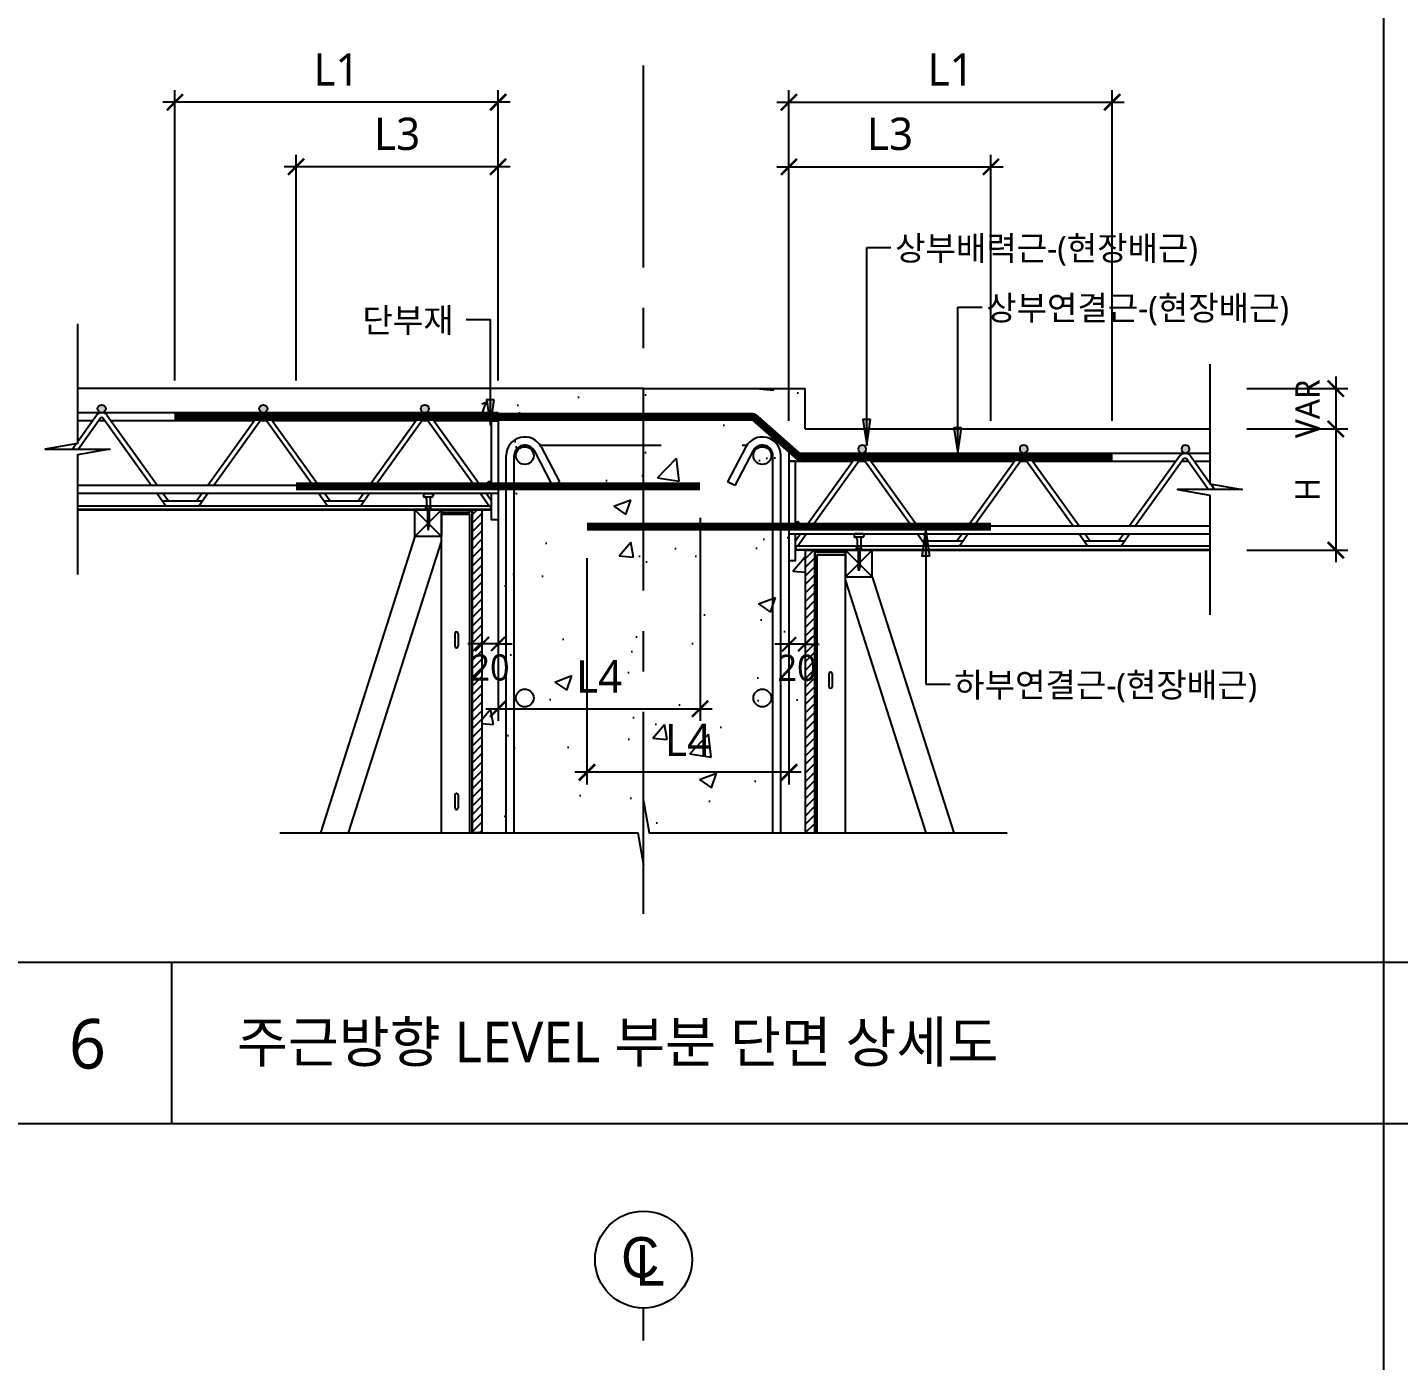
# Model space of a CAD drawing. Extents: x 10983 to 44623, y -18406 to 11294.
# Drawn here: x 13227 to 14924, y -4873 to -3223 of the extents above; entities that cross this region are included whole.
import ezdxf

# ---------------------------------------------------------------- set-up
doc = ezdxf.new("R2010")
doc.units = 0
doc.header["$LTSCALE"] = 100
doc.header["$MEASUREMENT"] = 0
doc.header["$PDMODE"] = 3
doc.header["$PDSIZE"] = 10
for name, pattern in [('CEN', [62, 60, -1, 0, -1]), ('CENTERX2', [4, 2.5, -0.5, 0.5, -0.5]), ('HID', [2.5, 1.5, -1]), ('HIDDEN', [0.375, 0.25, -0.125])]:
    doc.linetypes.add(name, pattern=pattern)
doc.layers.get('0').update_dxf_attribs({"linetype": 'CONTINUOUS'})
doc.layers.get('Defpoints').update_dxf_attribs({"color": 165, "linetype": 'CONTINUOUS'})
for name, color, linetype in [('-비콘 단부', 7, 'CONTINUOUS'), ('DECK-CEN', 1, 'CEN'), ('DECK-CON', 2, 'CONTINUOUS'), ('DECK-DIM', 255, 'CONTINUOUS'), ('DECK-ETC STEEL', 6, 'CONTINUOUS'), ('DECK-HATCH', 251, 'CONTINUOUS'), ('DECK-JOINT BAR', 4, 'HIDDEN'), ('DECK-LATTICE', 7, 'CONTINUOUS'), ('DECK-PG', 4, 'CONTINUOUS'), ('DECK-RC', 251, 'CONTINUOUS'), ('DECK-RC(ETC)', 252, 'CONTINUOUS'), ('DECK-TABLE', 7, 'CONTINUOUS'), ('DECK-TEX1', 6, 'CONTINUOUS'), ('DECK-TEXT', 7, 'CONTINUOUS'), ('DECK-TITLE TEXT', 3, 'CONTINUOUS'), ('DECK-TRANS', 3, 'CONTINUOUS'), ('E2', 7, 'CONTINUOUS')]:
    doc.layers.add(name, color=color, linetype=linetype)
doc.styles.add('SY Panel', font='malgun.ttf')
doc.styles.add('VICON TEXT', font='malgun.ttf')
doc.styles.add('굴림', font='Gulim.ttf')
doc.dimstyles.new('STDECK-DIM', dxfattribs={"dimtxt": 35, "dimasz": 20, "dimexe": 15, "dimexo": 40, "dimgap": 10, "dimtad": 1, "dimdec": 0, "dimtxsty": 'SY Panel', "dimblk": 'ARCHTICK', "dimcen": 2.5, "dimdle": 15, "dimclrd": 7, "dimclre": 7, "dimclrt": 6, "dimadec": 0, "dimazin": 0, "dimtfac": 1, "dimtdec": 0, "dimtmove": 0, "dimatfit": 3, "dimldrblk": 'ARCHTICK', "dimfxl": 1, "dimarcsym": 0})
doc.dimstyles.new('STDECK-DIM 2', dxfattribs={"dimscale": 2.5, "dimtxt": 12, "dimasz": 7, "dimexe": 3, "dimexo": 3, "dimgap": 3, "dimtad": 1, "dimdec": 0, "dimlunit": 6, "dimtxsty": 'VICON TEXT', "dimblk": 'ARCHTICK', "dimcen": 2.5, "dimclrd": 7, "dimclre": 7, "dimclrt": 6, "dimadec": 0, "dimazin": 0, "dimtfac": 1, "dimtdec": 0, "dimtix": 1, "dimtmove": 0, "dimatfit": 3, "dimfxl": 1, "dimarcsym": 0})
pattern_1 = [(45, (-603.847, -5267.392), (-5.303301, 5.303301), [])]

# ---------------------------------------------------------------- blocks, each defined once
blk = doc.blocks.new('_ArchTick')
at = {"color": 0, "linetype": 'ByBlock', "const_width": 0.15}
blk.add_lwpolyline([(-0.5, -0.5), (0.5, 0.5)], dxfattribs=at)
blk = doc.blocks.new('*D283')
at = {"layer": 'DECK-DIM', "color": 7, "lineweight": -2}
for p, q in [((14846.2, -3654.9), (14846.2, -3734.9)), ((14736.2, -3669.9), (14861.2, -3669.9)), ((14736.2, -3719.9), (14861.2, -3719.9))]:
    blk.add_line(p, q, dxfattribs=at)
at = {"layer": 'Defpoints', "color": 0, "ltscale": 0.5}
for p in [(14696.2, -3669.9), (14696.2, -3719.9), (14846.2, -3719.9)]:
    blk.add_point(p, dxfattribs=at)
at = {"layer": 'DECK-DIM', "color": 7, "lineweight": -2, "ltscale": 0.5, "xscale": 20, "yscale": 20, "zscale": 20}
for p, rotation in [((14846.2, -3669.9), 90), ((14846.2, -3719.9), 270)]:
    blk.add_blockref('_ArchTick', p, dxfattribs=dict(at, rotation=rotation))
at = {"layer": 'DECK-DIM', "color": 6, "ltscale": 0.5, "insert": (14811.2, -3694.9), "char_height": 30, "attachment_point": 5, "rotation": 90, "style": 'SY Panel'}
blk.add_mtext('VAR', dxfattribs=at)
blk = doc.blocks.new('*D284')
at = {"layer": 'DECK-DIM', "color": 7, "lineweight": -2}
for p, q in [((14846.2, -3704.9), (14846.2, -3884.9)), ((14736.2, -3719.9), (14861.2, -3719.9)), ((14736.2, -3869.9), (14861.2, -3869.9))]:
    blk.add_line(p, q, dxfattribs=at)
at = {"layer": 'Defpoints', "color": 0, "ltscale": 0.5}
for p in [(14696.2, -3719.9), (14696.2, -3869.9), (14846.2, -3869.9)]:
    blk.add_point(p, dxfattribs=at)
at = {"layer": 'DECK-DIM', "color": 7, "lineweight": -2, "ltscale": 0.5, "xscale": 20, "yscale": 20, "zscale": 20}
for p, rotation in [((14846.2, -3719.9), 90), ((14846.2, -3869.9), 270)]:
    blk.add_blockref('_ArchTick', p, dxfattribs=dict(at, rotation=rotation))
at = {"layer": 'DECK-DIM', "color": 6, "ltscale": 0.5, "insert": (14811.2, -3794.9), "char_height": 30, "attachment_point": 5, "rotation": 90, "style": 'SY Panel'}
blk.add_mtext('H', dxfattribs=at)
blk = doc.blocks.new('*D286')
at = {"layer": 'DECK-DIM', "color": 7, "lineweight": -2}
for p, q in [((14169.5, -3709.9), (14169.5, -3300.5)), ((14569.5, -3709.9), (14569.5, -3300.5)), ((14154.5, -3315.5), (14584.5, -3315.5))]:
    blk.add_line(p, q, dxfattribs=at)
at = {"layer": 'Defpoints', "color": 0, "ltscale": 0.5}
for p in [(14569.5, -3315.5), (14169.5, -3749.9), (14569.5, -3749.9)]:
    blk.add_point(p, dxfattribs=at)
at = {"layer": 'DECK-DIM', "color": 7, "lineweight": -2, "ltscale": 0.5, "xscale": 20, "yscale": 20, "zscale": 20, "rotation": 180}
blk.add_blockref('_ArchTick', (14169.5, -3315.5), dxfattribs=at)
at = {"layer": 'DECK-DIM', "color": 7, "lineweight": -2, "ltscale": 0.5, "xscale": 20, "yscale": 20, "zscale": 20}
blk.add_blockref('_ArchTick', (14569.5, -3315.5), dxfattribs=at)
at = {"layer": 'DECK-DIM', "color": 6, "ltscale": 0.5, "insert": (14369.5, -3275.1), "char_height": 40, "attachment_point": 5, "style": 'SY Panel'}
blk.add_mtext('L1', dxfattribs=at)
blk = doc.blocks.new('*D287')
at = {"layer": 'DECK-DIM', "color": 7, "lineweight": -2}
for p, q in [((13409.5, -3659.9), (13409.5, -3300.5)), ((13809.5, -3659.9), (13809.5, -3300.5)), ((13824.5, -3315.5), (13394.5, -3315.5))]:
    blk.add_line(p, q, dxfattribs=at)
at = {"layer": 'Defpoints', "color": 0, "ltscale": 0.5}
for p in [(13409.5, -3315.5), (13409.5, -3699.9), (13809.5, -3699.9)]:
    blk.add_point(p, dxfattribs=at)
at = {"layer": 'DECK-DIM', "color": 7, "lineweight": -2, "ltscale": 0.5, "xscale": 20, "yscale": 20, "zscale": 20, "rotation": 180}
blk.add_blockref('_ArchTick', (13409.5, -3315.5), dxfattribs=at)
at = {"layer": 'DECK-DIM', "color": 7, "lineweight": -2, "ltscale": 0.5, "xscale": 20, "yscale": 20, "zscale": 20}
blk.add_blockref('_ArchTick', (13809.5, -3315.5), dxfattribs=at)
at = {"layer": 'DECK-DIM', "color": 6, "ltscale": 0.5, "insert": (13609.5, -3275.1), "char_height": 40, "attachment_point": 5, "style": 'SY Panel'}
blk.add_mtext('L1', dxfattribs=at)
blk = doc.blocks.new('*D288')
at = {"layer": 'DECK-DIM', "color": 7, "lineweight": -2}
for p, q in [((13559.5, -3659.9), (13559.5, -3380.5)), ((13809.5, -3659.9), (13809.5, -3380.5)), ((13824.5, -3395.5), (13544.5, -3395.5))]:
    blk.add_line(p, q, dxfattribs=at)
at = {"layer": 'Defpoints', "color": 0, "ltscale": 0.5}
for p in [(13559.5, -3395.5), (13559.5, -3699.9), (13809.5, -3699.9)]:
    blk.add_point(p, dxfattribs=at)
at = {"layer": 'DECK-DIM', "color": 7, "lineweight": -2, "ltscale": 0.5, "xscale": 20, "yscale": 20, "zscale": 20, "rotation": 180}
blk.add_blockref('_ArchTick', (13559.5, -3395.5), dxfattribs=at)
at = {"layer": 'DECK-DIM', "color": 7, "lineweight": -2, "ltscale": 0.5, "xscale": 20, "yscale": 20, "zscale": 20}
blk.add_blockref('_ArchTick', (13809.5, -3395.5), dxfattribs=at)
at = {"layer": 'DECK-DIM', "color": 6, "ltscale": 0.5, "insert": (13684.5, -3354.9), "char_height": 40, "attachment_point": 5, "style": 'SY Panel'}
blk.add_mtext('L3', dxfattribs=at)
blk = doc.blocks.new('*D289')
at = {"layer": 'DECK-DIM', "color": 7, "lineweight": -2}
for p, q in [((14169.5, -3709.9), (14169.5, -3380.5)), ((14419.5, -3709.9), (14419.5, -3380.5)), ((14154.5, -3395.5), (14434.5, -3395.5))]:
    blk.add_line(p, q, dxfattribs=at)
at = {"layer": 'Defpoints', "color": 0, "ltscale": 0.5}
for p in [(14419.5, -3395.5), (14169.5, -3749.9), (14419.5, -3749.9)]:
    blk.add_point(p, dxfattribs=at)
at = {"layer": 'DECK-DIM', "color": 7, "lineweight": -2, "ltscale": 0.5, "xscale": 20, "yscale": 20, "zscale": 20, "rotation": 180}
blk.add_blockref('_ArchTick', (14169.5, -3395.5), dxfattribs=at)
at = {"layer": 'DECK-DIM', "color": 7, "lineweight": -2, "ltscale": 0.5, "xscale": 20, "yscale": 20, "zscale": 20}
blk.add_blockref('_ArchTick', (14419.5, -3395.5), dxfattribs=at)
at = {"layer": 'DECK-DIM', "color": 6, "ltscale": 0.5, "insert": (14294.5, -3354.9), "char_height": 40, "attachment_point": 5, "style": 'SY Panel'}
blk.add_mtext('L3', dxfattribs=at)
blk = doc.blocks.new('*D290')
at = {"layer": 'DECK-DIM', "color": 7, "lineweight": -2}
for p, q in [((13789.5, -3847.4), (13789.5, -3993.5)), ((13809.5, -3847.4), (13809.5, -3993.5)), ((13789.5, -3986), (13772, -3986)), ((13809.5, -3986), (13789.5, -3986)), ((13809.5, -3986), (13827, -3986))]:
    blk.add_line(p, q, dxfattribs=at)
at = {"layer": 'Defpoints', "color": 0, "ltscale": 0.5}
for p in [(13789.5, -3839.9), (13809.5, -3839.9), (13789.5, -3986)]:
    blk.add_point(p, dxfattribs=at)
at = {"layer": 'DECK-DIM', "color": 7, "lineweight": -2, "ltscale": 0.5, "xscale": 17.5, "yscale": 17.5, "zscale": 17.5}
blk.add_blockref('_ArchTick', (13789.5, -3986), dxfattribs=at)
at = {"layer": 'DECK-DIM', "color": 7, "lineweight": -2, "ltscale": 0.5, "xscale": 17.5, "yscale": 17.5, "zscale": 17.5, "rotation": 180}
blk.add_blockref('_ArchTick', (13809.5, -3986), dxfattribs=at)
at = {"layer": 'DECK-DIM', "color": 6, "ltscale": 0.5, "insert": (13799.5, -4015.3), "char_height": 32.5, "attachment_point": 5, "style": 'VICON TEXT'}
blk.add_mtext('20', dxfattribs=at)
blk = doc.blocks.new('*D291')
at = {"layer": 'DECK-DIM', "color": 7, "lineweight": -2}
for p, q in [((13919.5, -3879.9), (13919.5, -4159.9)), ((14169.5, -3879.9), (14169.5, -4159.9)), ((14184.5, -4144.9), (13904.5, -4144.9))]:
    blk.add_line(p, q, dxfattribs=at)
at = {"layer": 'Defpoints', "color": 0, "ltscale": 0.5}
for p in [(13919.5, -3839.9), (14169.5, -3839.9), (13919.5, -4144.9)]:
    blk.add_point(p, dxfattribs=at)
at = {"layer": 'DECK-DIM', "color": 7, "lineweight": -2, "ltscale": 0.5, "xscale": 20, "yscale": 20, "zscale": 20, "rotation": 180}
blk.add_blockref('_ArchTick', (13919.5, -4144.9), dxfattribs=at)
at = {"layer": 'DECK-DIM', "color": 7, "lineweight": -2, "ltscale": 0.5, "xscale": 20, "yscale": 20, "zscale": 20}
blk.add_blockref('_ArchTick', (14169.5, -4144.9), dxfattribs=at)
at = {"layer": 'DECK-DIM', "color": 6, "ltscale": 0.5, "insert": (14044.5, -4104.9), "char_height": 40, "attachment_point": 5, "style": 'SY Panel'}
blk.add_mtext('L4', dxfattribs=at)
blk = doc.blocks.new('*D292')
at = {"layer": 'DECK-DIM', "color": 7, "lineweight": -2}
for p, q in [((13809.5, -3829.9), (13809.5, -4081.3)), ((14059.5, -3829.9), (14059.5, -4081.3)), ((13794.5, -4066.3), (14074.5, -4066.3))]:
    blk.add_line(p, q, dxfattribs=at)
at = {"layer": 'Defpoints', "color": 0, "ltscale": 0.5}
for p in [(13809.5, -3789.9), (14059.5, -3789.9), (14059.5, -4066.3)]:
    blk.add_point(p, dxfattribs=at)
at = {"layer": 'DECK-DIM', "color": 7, "lineweight": -2, "ltscale": 0.5, "xscale": 20, "yscale": 20, "zscale": 20, "rotation": 180}
blk.add_blockref('_ArchTick', (13809.5, -4066.3), dxfattribs=at)
at = {"layer": 'DECK-DIM', "color": 7, "lineweight": -2, "ltscale": 0.5, "xscale": 20, "yscale": 20, "zscale": 20}
blk.add_blockref('_ArchTick', (14059.5, -4066.3), dxfattribs=at)
at = {"layer": 'DECK-DIM', "color": 6, "ltscale": 0.5, "insert": (13934.5, -4026.3), "char_height": 40, "attachment_point": 5, "style": 'SY Panel'}
blk.add_mtext('L4', dxfattribs=at)
blk = doc.blocks.new('*D329')
at = {"layer": 'DECK-DIM', "color": 7, "lineweight": -2}
for p, q in [((14169.5, -3877.4), (14169.5, -3993.9)), ((14189.5, -3877.4), (14189.5, -3993.9)), ((14169.5, -3986.4), (14152, -3986.4)), ((14189.5, -3986.4), (14169.5, -3986.4)), ((14189.5, -3986.4), (14207, -3986.4))]:
    blk.add_line(p, q, dxfattribs=at)
at = {"layer": 'Defpoints', "color": 0, "ltscale": 0.5}
for p in [(14169.5, -3869.9), (14189.5, -3869.9), (14169.5, -3986.4)]:
    blk.add_point(p, dxfattribs=at)
at = {"layer": 'DECK-DIM', "color": 7, "lineweight": -2, "ltscale": 0.5, "xscale": 17.5, "yscale": 17.5, "zscale": 17.5}
blk.add_blockref('_ArchTick', (14169.5, -3986.4), dxfattribs=at)
at = {"layer": 'DECK-DIM', "color": 7, "lineweight": -2, "ltscale": 0.5, "xscale": 17.5, "yscale": 17.5, "zscale": 17.5, "rotation": 180}
blk.add_blockref('_ArchTick', (14189.5, -3986.4), dxfattribs=at)
at = {"layer": 'DECK-DIM', "color": 6, "ltscale": 0.5, "insert": (14179.5, -4015.7), "char_height": 32.5, "attachment_point": 5, "style": 'VICON TEXT'}
blk.add_mtext('20', dxfattribs=at)
blk = doc.blocks.new('tg3')
at = {"layer": 'DECK-TRANS', "ltscale": 0.5}
h = blk.add_hatch(color=3, dxfattribs=at)
h.dxf.hatch_style = 1
h.paths.add_polyline_path([(6018.8, 42141.7, 1), (6008.8, 42141.7, 0.399881), (6013.6, 42136.7), (6014.1, 42136.7, 0.399881)])
h.paths.add_polyline_path([(6208.9, 42141.7, 1), (6218.9, 42141.7, 1)])
h.paths.add_polyline_path([(6418.8, 42141.7, 1), (6408.8, 42141.7, 0.399881), (6413.6, 42136.7), (6414.1, 42136.7, 0.399881)])
at = {"layer": '-비콘 단부', "color": 116, "ltscale": 0.5}
blk.add_lwpolyline([(6496.5, 42046.7), (6496.5, 42126.7), (6504.5, 42126.7), (6504.5, 42004), (6496.5, 42004), (6496.5, 42036.7)], dxfattribs=at)
blk.add_circle((6494, 42049.2), 2.5, dxfattribs=at)
at = {"layer": 'DECK-LATTICE', "ltscale": 0.5}
for p, q in [((6504.5, 42136.7), (5983.8, 42136.7)), ((6504.5, 42136.7), (6504.5, 42126.7)), ((6007.5, 42133.4), (5983.8, 42100.3)), ((6002.7, 42126.7), (5983.8, 42126.7)), ((6012.4, 42129.9), (5985, 42091.7)), ((6017.9, 42126.7), (6010.1, 42126.7)), ((6015.6, 42129.9), (6075.4, 42046.7)), ((6020.5, 42133.4), (6082.8, 42046.7)), ((6202.7, 42126.7), (6025.3, 42126.7)), ((6207.5, 42133.4), (6145.2, 42046.7)), ((6212.4, 42129.9), (6152.6, 42046.7)), ((6217.9, 42126.7), (6210.1, 42126.7)), ((6215.6, 42129.9), (6275.4, 42046.7)), ((6220.5, 42133.4), (6282.8, 42046.7)), ((6402.7, 42126.7), (6225.3, 42126.7)), ((6407.5, 42133.4), (6345.2, 42046.7)), ((6412.4, 42129.9), (6352.6, 42046.7)), ((6417.9, 42126.7), (6410.1, 42126.7)), ((6415.6, 42129.9), (6475.4, 42046.7)), ((6420.5, 42133.4), (6482.8, 42046.7)), ((6504.5, 42126.7), (6425.3, 42126.7)), ((5982.5, 42098.6), (5977.6, 42091.7)), ((6504.5, 42046.7), (5983.8, 42046.7)), ((6504.5, 42036.7), (5983.8, 42036.7)), ((6082.6, 42036.7), (6093.4, 42021.7)), ((6090, 42036.7), (6096.5, 42027.7)), ((6138, 42036.7), (6131.6, 42027.7)), ((6145.4, 42036.7), (6134.6, 42021.7)), ((6282.6, 42036.7), (6293.4, 42021.7)), ((6290, 42036.7), (6296.5, 42027.7)), ((6338, 42036.7), (6331.6, 42027.7)), ((6345.4, 42036.7), (6334.6, 42021.7)), ((6482.6, 42036.7), (6493.4, 42021.7)), ((6490, 42036.7), (6496.5, 42027.7)), ((6089.1, 42027.7), (6139, 42027.7)), ((6093.4, 42021.7), (6134.6, 42021.7)), ((6289.1, 42027.7), (6339, 42027.7)), ((6293.4, 42021.7), (6334.6, 42021.7))]:
    blk.add_line(p, q, dxfattribs=at)
for centre, radius in [((6014, 42128.7), 8), ((6214, 42128.7), 8), ((6414, 42128.7), 8), ((6014, 42128.7), 2), ((6214, 42128.7), 2), ((6414, 42128.7), 2)]:
    blk.add_arc(centre, radius, 35.7097, 144.2903, dxfattribs=at)
at = {"layer": 'DECK-PG', "ltscale": 0.5}
for p, q in [((5983.8, 42021.7), (6495.5, 42021.7)), ((6495.5, 42016.7), (6495.5, 42021.7)), ((5983.8, 42017.2), (6495.5, 42017.2)), ((5983.8, 42016.7), (6495.5, 42016.7))]:
    blk.add_line(p, q, dxfattribs=at)
at = {"layer": 'DECK-TRANS', "ltscale": 0.5}
for centre in [(6013.8, 42141.7), (6213.9, 42141.7), (6413.8, 42141.7)]:
    blk.add_circle(centre, 5, dxfattribs=at)

msp = doc.modelspace()

# ---------------------------------------------------------------- hatches: boundary and pattern name
at = {"linetype": 'ByBlock'}
h = msp.add_hatch(color=256, dxfattribs=at)
h.paths.add_polyline_path([(13804.6, -3683.7), (13799.9, -3683.7), (13799.9, -3715.1)])
h.paths.add_polyline_path([(13799.9, -3683.7), (13795.2, -3683.7), (13799.9, -3715.1)])
h = msp.add_hatch(color=256, dxfattribs=at)
h.paths.add_polyline_path([(14270.4, -3708.4), (14265.7, -3708.4), (14265.7, -3739.9)])
h.paths.add_polyline_path([(14265.7, -3708.4), (14261, -3708.4), (14265.7, -3739.9)])
h = msp.add_hatch(color=256, dxfattribs=at)
h.paths.add_polyline_path([(14383.1, -3718.4), (14378.4, -3718.4), (14378.4, -3749.9)])
h.paths.add_polyline_path([(14378.4, -3718.4), (14373.6, -3718.4), (14378.4, -3749.9)])
h = msp.add_hatch(color=256, dxfattribs=at)
h.paths.add_polyline_path([(14338.9, -3845.9), (14338.9, -3877.3), (14343.6, -3877.3)])
h.paths.add_polyline_path([(14338.9, -3845.9), (14334.2, -3877.3), (14338.9, -3877.3)])
at = {"layer": 'DECK-HATCH'}
h = msp.add_hatch(dxfattribs=at)
h.set_pattern_fill('AR-CONC', color=256, scale=30, style=0)
h.set_pattern_definition([(50, (-603.85, -5267.4), (215.178, -18.8256), [22.5, -247.5]), (355, (-603.85, -5267.4), (-41.6254, 225.6576), [18, -198]), (100.4514, (-585.92, -5268.96), (173.5527, 206.832), [19.122, -210.3426]), (46.1842, (-603.85, -5207.4), (320.1724, -49.656), [33.75, -371.25]), (96.6356, (-577.17, -5211.53), (280.3986, 292.2356), [28.683, -315.514]), (351.1842, (-603.85, -5207.4), (280.3986, 292.2356), [27, -297]), (21, (-573.85, -5222.4), (179.0721, -120.7857), [22.5, -247.5]), (326, (-573.85, -5222.4), (72.9946, 217.545), [18, -198]), (71.4514, (-558.92, -5232.46), (252.0667, 96.7593), [19.122, -210.3426]), (37.5, (-603.85, -5267.39), (3.64796, 99.86816), [0, -195.6, 0, -201, 0, -198.75]), (7.5, (-603.85, -5267.39), (78.92086, 118.3235), [0, -114.6, 0, -191.1, 0, -75.75]), (327.5, (-670.75, -5267.39), (160.14673, -6.76646), [0, -75, 0, -234, 0, -310.5]), (317.5, (-700.75, -5267.39), (174.9559, 30.0315), [0, -97.5, 0, -155.4, 0, -220.5])])
h.paths.add_polyline_path([(13989.5, -3669.9), (13789.5, -3669.9), (13789.5, -4220), (13982.4, -4220), (13989.5, -4260), (13989.5, -4180)])
h.paths.add_polyline_path([(14189.5, -3669.9), (13989.5, -3669.9), (13989.5, -4180), (13996.5, -4220), (14189.5, -4220)])
at = {"layer": 'DECK-HATCH', "linetype": 'ByBlock'}
h = msp.add_hatch(dxfattribs=at)
h.set_pattern_fill('ANSI31', color=256, scale=60, style=0)
h.set_pattern_definition(pattern_1)
h.paths.add_polyline_path([(13789.5, -3819.9), (13777.5, -3819.9), (13777.5, -4220), (13789.5, -4220)])
h.paths.add_polyline_path([(13770.2, -3938.5), (13828.8, -3938.5), (13828.8, -3983.5), (13770.2, -3983.5)], flags=9)
at = {"layer": 'DECK-HATCH'}
h = msp.add_hatch(dxfattribs=at)
h.set_pattern_fill('ANSI31', color=256, scale=60, style=0)
h.set_pattern_definition(pattern_1)
h.paths.add_polyline_path([(14201.5, -3869.9), (14189.5, -3869.9), (14189.5, -4003.6), (14201.5, -4003.6)])
h.paths.add_polyline_path([(14201.5, -4003.6), (14189.5, -4003.6), (14189.5, -4220), (14201.5, -4220)])
h.paths.add_polyline_path([(14148.7, -3996), (14209.7, -3996), (14209.7, -3925.5), (14148.7, -3925.5)], flags=9)

# ---------------------------------------------------------------- linework, layer by layer
at = {"linetype": 'ByBlock'}
for p, q in [((14265.7, -3739.9), (14265.7, -3495.4)), ((14265.7, -3495.4), (14295.7, -3495.4)), ((14378.4, -3749.9), (14378.4, -3569.4)), ((14378.4, -3569.4), (14408.4, -3569.4)), ((13769.9, -3584.6), (13799.9, -3584.6)), ((13799.9, -3715.1), (13799.9, -3584.6)), ((14338.9, -3845.9), (14338.9, -4036)), ((14338.9, -4036), (14368.9, -4036))]:
    msp.add_line(p, q, dxfattribs=at)
for points in [[(13804.6, -3683.7), (13795.2, -3683.7), (13799.9, -3715.1), (13804.6, -3683.7)], [(14270.4, -3708.4), (14261, -3708.4), (14265.7, -3739.9), (14270.4, -3708.4)], [(14383.1, -3718.4), (14373.6, -3718.4), (14378.4, -3749.9), (14383.1, -3718.4)], [(14343.6, -3877.3), (14334.2, -3877.3), (14338.9, -3845.9), (14343.6, -3877.3)]]:
    msp.add_lwpolyline(points, dxfattribs=at)
at = {"layer": 'DECK-CEN', "linetype": 'CENTERX2'}
msp.add_line((13989.5, -4320), (13989.5, -3248), dxfattribs=at)
at = {"layer": 'DECK-CON'}
for p, q in [((13989.5, -3669.9), (13288.8, -3669.9)), ((13989.5, -3669.9), (14189.5, -3669.9)), ((14189.5, -3719.9), (14189.5, -3669.9)), ((14189.5, -3719.9), (14690.2, -3719.9)), ((13789.5, -3819.9), (13288.8, -3819.9)), ((14189.5, -3869.9), (14690.2, -3869.9))]:
    msp.add_line(p, q, dxfattribs=at)
for points in [[(13288.8, -3589.9), (13288.8, -3737.8), (13248.8, -3744.9), (13328.8, -3744.9), (13288.8, -3751.9), (13288.8, -3899.9)], [(14690.2, -3639.9), (14690.2, -3787.8), (14730.2, -3794.9), (14650.2, -3794.9), (14690.2, -3801.9), (14690.2, -3949.9)], [(13539.5, -4220), (13982.4, -4220), (13989.5, -4260), (13989.5, -4180), (13996.5, -4220), (14439.5, -4220)]]:
    msp.add_lwpolyline(points, dxfattribs=at)
for points in [[(13777.5, -3819.9), (13789.5, -3819.9), (13789.5, -4220), (13777.5, -4220)], [(14201.5, -3869.9), (14189.5, -3869.9), (14189.5, -4220), (14201.5, -4220)]]:
    msp.add_lwpolyline(points, close=True, dxfattribs=at)
at = {"layer": 'DECK-ETC STEEL'}
for points in [[(13774.5, -3819.9), (13777.5, -3819.9), (13777.5, -4220), (13774.5, -4220), (13774.5, -3825.9), (13739.5, -3825.9), (13739.5, -3822.9), (13774.5, -3822.9), (13774.5, -3819.9), (13777.5, -3819.9)], [(14204.5, -3869.9), (14201.5, -3869.9), (14201.5, -4220), (14204.5, -4220), (14204.5, -3875.9), (14239.5, -3875.9), (14239.5, -3872.9), (14204.5, -3872.9), (14204.5, -3869.9), (14201.5, -3869.9)]]:
    msp.add_lwpolyline(points, dxfattribs=at)
at = {"layer": 'DECK-JOINT BAR', "const_width": 10}
msp.add_lwpolyline([(13408.9, -3704.9), (14123.7, -3704.9, -0.182722), (14127.1, -3706.1), (14180.9, -3753.6, 0.182722), (14184.2, -3754.9), (14570.1, -3754.9)], format="xyb", dxfattribs=at)
for points in [[(13559.4, -3790.9), (14059.4, -3790.9)], [(14419.5, -3840.9), (13919.5, -3840.9)]]:
    msp.add_lwpolyline(points, dxfattribs=at)
at = {"layer": 'DECK-RC'}
for p, q in [((13854, -3746.8), (13876.5, -3789.8)), ((13862.9, -3742.2), (13885.3, -3785.2)), ((14116.1, -3742.2), (14093.6, -3785.2)), ((14125, -3746.8), (14102.5, -3789.8)), ((13819.5, -4220), (13819.5, -3752.9)), ((13829.5, -4220), (13829.5, -3752.9)), ((14149.5, -4220), (14149.5, -3752.9)), ((14159.5, -4220), (14159.5, -3752.9)), ((13876.5, -3789.8), (13885.3, -3785.2)), ((14102.5, -3789.8), (14093.6, -3785.2))]:
    msp.add_line(p, q, dxfattribs=at)
at = {"layer": 'DECK-RC', "linetype": 'HID'}
msp.add_line((13861.4, -3739.9), (14117.5, -3739.9), dxfattribs=at)
at = {"layer": 'DECK-RC'}
for centre in [(13842.5, -3752.9), (14136.5, -3752.9), (13842.5, -4052.9), (14136.5, -4052.9)]:
    msp.add_circle(centre, 11, dxfattribs=at)
for centre, radius, start, end in [((13842.5, -3752.9), 23, 27.5898, 180), ((14136.5, -3752.9), 23, 0, 152.4102), ((13842.5, -3752.9), 13, 27.5824, 180), ((14136.5, -3752.9), 13, 0, 152.4176)]:
    msp.add_arc(centre, radius, start, end, dxfattribs=at)
at = {"layer": 'DECK-RC(ETC)'}
for p, q in [((13717, -3800.9), (13717, -3802.9)), ((13718, -3799.9), (13728, -3799.9)), ((13729, -3800.9), (13729, -3802.9)), ((13718, -3803.9), (13728, -3803.9)), ((13719.6, -3817.9), (13720.1, -3817.9)), ((13720.1, -3817.9), (13725.9, -3817.9)), ((13720.7, -3806.2), (13720.7, -3816.6)), ((13722, -3817.9), (13724, -3817.9)), ((13725.3, -3806.2), (13725.3, -3816.6)), ((13725.9, -3817.9), (13726.4, -3817.9)), ((13706.5, -3852.9), (13739.5, -3819.9)), ((13739.5, -3852.9), (13706.5, -3819.9)), ((13719, -3818.5), (13719, -3819.3)), ((13719.6, -3819.9), (13726.4, -3819.9)), ((13722, -3819.9), (13722, -3840.4)), ((13724, -3819.9), (13724, -3840.4)), ((13727, -3818.5), (13727, -3819.3)), ((13739.5, -4220), (13739.5, -3825.9)), ((13722, -3840.4), (13723, -3845.4)), ((13723, -3845.4), (13724, -3840.4)), ((14250, -3850.9), (14250, -3852.9)), ((14261, -3849.9), (14251, -3849.9)), ((14262, -3850.9), (14262, -3852.9)), ((13706.5, -3852.9), (13589.5, -4220)), ((13739.5, -3858), (13624.1, -4220)), ((14261, -3853.9), (14251, -3853.9)), ((14252, -3868.5), (14252, -3869.3)), ((14253.1, -3867.9), (14252.6, -3867.9)), ((14258.9, -3867.9), (14253.1, -3867.9)), ((14253.7, -3856.2), (14253.7, -3866.6)), ((14257, -3867.9), (14255, -3867.9)), ((14258.3, -3856.2), (14258.3, -3866.6)), ((14259.4, -3867.9), (14258.9, -3867.9)), ((14260, -3868.5), (14260, -3869.3)), ((14239.5, -3902.9), (14272.5, -3869.9)), ((14272.5, -3902.9), (14239.5, -3869.9)), ((14239.5, -4220), (14239.5, -3875.9)), ((14259.4, -3869.9), (14252.6, -3869.9)), ((14255, -3869.9), (14255, -3890.4)), ((14257, -3869.9), (14257, -3890.4)), ((14256, -3895.4), (14255, -3890.4)), ((14257, -3890.4), (14256, -3895.4)), ((14272.5, -3902.9), (14373.5, -4220)), ((14239.5, -3908), (14338.9, -4220)), ((13756, -3972.9), (13756, -3988.9)), ((13760, -3972.9), (13760, -3988.9)), ((14219, -4022.9), (14219, -4038.9)), ((14223, -4022.9), (14223, -4038.9)), ((13756, -4172.9), (13756, -4188.9)), ((13760, -4172.9), (13760, -4188.9))]:
    msp.add_line(p, q, dxfattribs=at)
for points in [[(13706.5, -3819.9), (13739.5, -3819.9), (13739.5, -3852.9), (13706.5, -3852.9), (13706.5, -3819.9)], [(14272.5, -3869.9), (14239.5, -3869.9), (14239.5, -3902.9), (14272.5, -3902.9), (14272.5, -3869.9)]]:
    msp.add_lwpolyline(points, dxfattribs=at)
for centre, radius, start, end in [((13718, -3800.9), 1, 90, 180), ((13728, -3800.9), 1, 0, 90), ((13718, -3802.9), 1, 180, 270), ((13717.9, -3806.6), 2.75, 7.7709, 89.4479), ((13719.6, -3818.5), 0.6, 90, 180), ((13719.3, -3816.5), 1.39, 281.7725, 355.1369), ((13728, -3806.6), 2.75, 90.5521, 172.2291), ((13726.7, -3816.5), 1.39, 184.8631, 258.2275), ((13726.4, -3818.5), 0.6, 0, 90), ((13728, -3802.9), 1, 270, 0), ((13719.6, -3819.3), 0.6, 180, 270), ((13726.4, -3819.3), 0.6, 270, 0), ((14251, -3850.9), 1, 90, 180), ((14261, -3850.9), 1, 0, 90), ((14251, -3852.9), 1, 180, 270), ((14250.9, -3856.6), 2.75, 7.7709, 89.4479), ((14252.6, -3868.5), 0.6, 90, 180), ((14252.3, -3866.5), 1.39, 281.7725, 355.1369), ((14261, -3856.6), 2.75, 90.5521, 172.2291), ((14259.7, -3866.5), 1.39, 184.8631, 258.2275), ((14259.4, -3868.5), 0.6, 0, 90), ((14261, -3852.9), 1, 270, 0), ((14252.6, -3869.3), 0.6, 180, 270), ((14259.4, -3869.3), 0.6, 270, 0), ((13758, -3972.9), 2, 0, 180), ((13758, -3972.9), 2, 0, 180), ((13758, -3988.9), 2, 180, 0), ((14221, -4022.9), 2, 0, 180), ((14221, -4022.9), 2, 0, 180), ((14221, -4038.9), 2, 180, 0), ((13758, -4172.9), 2, 0, 180), ((13758, -4172.9), 2, 0, 180), ((13758, -4188.9), 2, 180, 0)]:
    msp.add_arc(centre, radius, start, end, dxfattribs=at)
at = {"layer": 'DECK-TABLE', "ltscale": 0.5}
for p, q in [((14905.1, -1280.1), (14905.1, -6230.1)), ((18305.1, -4380.1), (11505.1, -4380.1)), ((13405.1, -4380.1), (13405.1, -4580.1)), ((18305.1, -4580.1), (11505.1, -4580.1))]:
    msp.add_line(p, q, dxfattribs=at)
at = {"layer": 'E2', "linetype": 'ByBlock'}
msp.add_line((13989.5, -4848), (13989.5, -4808), dxfattribs=at)
msp.add_circle((13989.5, -4748), 60, dxfattribs=at)

# ---------------------------------------------------------------- block references
at = {"layer": '-비콘 단부'}
msp.add_blockref('tg3', (7305, -45836.6), dxfattribs=at)
at = {"layer": '-비콘 단부', "xscale": -1}
msp.add_blockref('tg3', (20673.9, -45886.6), dxfattribs=at)

# ---------------------------------------------------------------- texts
at = {"layer": 'DECK-TEX1', "color": 6, "linetype": 'ByBlock', "style": '굴림'}
for s, p in [('C', (13961.7, -4770.1)), ('L', (13979.7, -4780.1))]:
    msp.add_text(s, height=50, dxfattribs=at).set_placement(p)
at = {"layer": 'DECK-TEXT', "style": 'VICON TEXT'}
for s, p in [('상부배력근-(현장배근)', (14300.8, -3511.2)), ('상부연결근-(현장배근)', (14413.5, -3585.2)), ('단부재', (13641.6, -3600.4)), ('하부연결근-(현장배근)', (14374, -4051.8))]:
    msp.add_text(s, height=30, dxfattribs=at).set_placement(p)
at = {"layer": 'DECK-TITLE TEXT', "color": 3, "style": 'VICON TEXT'}
for s, height, p in [('6', 61.4, (13278.4, -4511.6)), ('주근방향 LEVEL 부분 단면 상세도', 50.257, (13486.1, -4503.8))]:
    msp.add_text(s, height=height, dxfattribs=at).set_placement(p)

# ---------------------------------------------------------------- dimensions: what is measured, and where the dimension line sits
at = {"layer": 'DECK-DIM'}
for base, p1, p2, angle, text, override, picture, middle in [((13409.5, -3315.5), (13809.5, -3699.9), (13409.5, -3699.9), 180, 'L1', {"dimtxt": 40, "dimgap": 20}, '*D287', (13609.5, -3275.1)), ((13559.5, -3395.5), (13809.5, -3699.9), (13559.5, -3699.9), 180, 'L3', {"dimtxt": 40, "dimgap": 20}, '*D288', (13684.5, -3354.9)), ((14846.2, -3869.9), (14696.2, -3719.9), (14696.2, -3869.9), 90, 'H', {"dimtxt": 30, "dimgap": 20}, '*D284', (14811.2, -3794.9)), ((13919.5, -4144.9), (14169.5, -3839.9), (13919.5, -3839.9), 180, 'L4', {"dimtxt": 40, "dimgap": 20}, '*D291', (14044.5, -4104.9))]:
    dim = msp.add_linear_dim(base=base, p1=p1, p2=p2, angle=angle, text=text, dimstyle='STDECK-DIM', override=override, dxfattribs=at)
    dim.commit()
    dim.dimension.update_dxf_attribs({"geometry": picture, "text_midpoint": middle})
for base, p1, p2, text, picture, middle in [((14569.5, -3315.5), (14169.5, -3749.9), (14569.5, -3749.9), 'L1', '*D286', (14369.5, -3275.1)), ((14419.5, -3395.5), (14169.5, -3749.9), (14419.5, -3749.9), 'L3', '*D289', (14294.5, -3354.9)), ((14059.5, -4066.3), (13809.5, -3789.9), (14059.5, -3789.9), 'L4', '*D292', (13934.5, -4026.3))]:
    dim = msp.add_linear_dim(base=base, p1=p1, p2=p2, text=text, dimstyle='STDECK-DIM', override={"dimtxt": 40, "dimgap": 20}, dxfattribs=at)
    dim.commit()
    dim.dimension.update_dxf_attribs({"geometry": picture, "text_midpoint": middle})
dim = msp.add_linear_dim(base=(14846.2, -3719.9), p1=(14696.2, -3669.9), p2=(14696.2, -3719.9), angle=90, text='VAR', dimstyle='STDECK-DIM', override={"dimtxt": 30, "dimgap": 20}, dxfattribs=at)
dim.commit()
dim.dimension.update_dxf_attribs({"geometry": '*D283', "text_midpoint": (14846.2, -3694.9), "dimtype": 160})
dim = msp.add_linear_dim(base=(13789.5, -3986), p1=(13809.5, -3839.9), p2=(13789.5, -3839.9), angle=180, dimstyle='STDECK-DIM 2', override={"dimtxt": 13, "dimgap": 5, "dimtad": 2, "dimtoh": 0}, dxfattribs=at)
dim.commit()
dim.dimension.update_dxf_attribs({"geometry": '*D290', "text_midpoint": (13799.5, -4015.3)})
dim = msp.add_linear_dim(base=(14169.5, -3986.4), p1=(14189.5, -3869.9), p2=(14169.5, -3869.9), dimstyle='STDECK-DIM 2', override={"dimtxt": 13, "dimgap": 5, "dimtad": 2, "dimtoh": 0}, dxfattribs=at)
dim.commit()
dim.dimension.update_dxf_attribs({"geometry": '*D329', "text_midpoint": (14179.5, -4015.7)})

doc.saveas('drawing.dxf')
